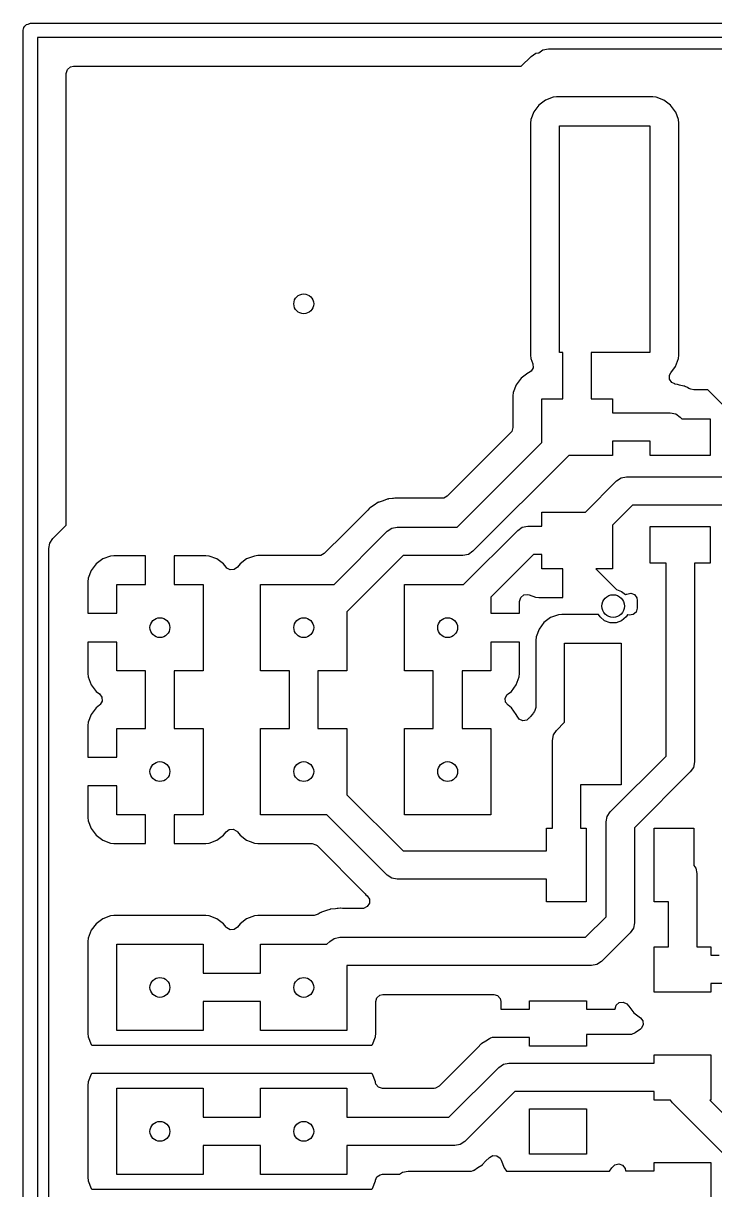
# Model space of a CAD drawing. Extents: x 1.61 to 4.79, y -2.79 to -1.21.
# Drawn here: x 1.605 to 2.086, y -2.016 to -1.205 of the extents above; entities that cross this region are included whole.
import ezdxf

# ---------------------------------------------------------------- set-up
doc = ezdxf.new("R2010")
doc.units = 0
doc.header["$MEASUREMENT"] = 0
doc.layers.add('BLACK', color=7, linetype='CONTINUOUS')

msp = doc.modelspace()

# ---------------------------------------------------------------- linework, layer by layer
at = {"layer": 'BLACK', "linetype": 'CONTINUOUS'}
for p, q in [((1.60552, -1.20796), (1.60621, -1.20716)), ((1.60621, -1.20716), (1.60678, -1.20628)), ((1.60678, -1.20628), (1.6071, -1.20613)), ((1.6071, -1.20613), (1.60734, -1.20586)), ((1.60734, -1.20586), (1.60835, -1.20556)), ((1.60835, -1.20556), (1.6093, -1.20513)), ((1.6093, -1.20513), (1.60966, -1.20518)), ((1.60966, -1.20518), (1.61, -1.20508)), ((1.61, -1.20508), (4.79, -1.20508)), ((1.60508, -1.21), (1.60528, -1.20861)), ((1.60508, -2.79), (1.60508, -1.21)), ((1.60528, -1.20861), (1.60547, -1.20831)), ((1.60547, -1.20831), (1.60552, -1.20796)), ((1.61492, -1.21492), (1.61492, -2.78508)), ((4.78508, -1.21492), (1.61492, -1.21492)), ((1.96332, -1.22549), (1.96623, -1.22354)), ((1.96623, -1.22354), (1.97, -1.2228)), ((1.97, -1.2228), (2.08, -1.2228)), ((2.08, -1.2228), (2.34, -1.2228)), ((1.95114, -1.23494), (1.95804, -1.22804)), ((1.95804, -1.22804), (1.96123, -1.22591)), ((1.96123, -1.22591), (1.96332, -1.22549)), ((1.63494, -1.2399), (1.63573, -1.23722)), ((1.63494, -1.55378), (1.63494, -1.2399)), ((1.63573, -1.23722), (1.63784, -1.23539)), ((1.63784, -1.23539), (1.6399, -1.23494)), ((1.6399, -1.23494), (1.95114, -1.23494)), ((1.96334, -1.26196), (1.95989, -1.26657)), ((1.96794, -1.25851), (1.96334, -1.26196)), ((1.97334, -1.2565), (1.96794, -1.25851)), ((1.96794, -1.25851), (1.96794, -1.25851)), ((1.97572, -1.25624), (1.97334, -1.2565)), ((1.97334, -1.2565), (1.97334, -1.2565)), ((2.04254, -1.25624), (1.97572, -1.25624)), ((1.97572, -1.25624), (1.97572, -1.25624)), ((2.04255, -1.25624), (2.04254, -1.25624)), ((2.04493, -1.2565), (2.04255, -1.25624)), ((2.05032, -1.25851), (2.04493, -1.2565)), ((2.04493, -1.2565), (2.04493, -1.2565)), ((2.05493, -1.26196), (2.05032, -1.25851)), ((2.05032, -1.25851), (2.05032, -1.25851)), ((2.05838, -1.26657), (2.05493, -1.26196)), ((1.95787, -1.27196), (1.95762, -1.27434)), ((1.95989, -1.26657), (1.95787, -1.27196)), ((1.95787, -1.27196), (1.95787, -1.27196)), ((1.95989, -1.26657), (1.95989, -1.26657)), ((2.05851, -1.2669), (2.05838, -1.26657)), ((2.05838, -1.26657), (2.05838, -1.26657)), ((2.05838, -1.26657), (2.05838, -1.26657)), ((2.06039, -1.27196), (2.05851, -1.2669)), ((2.06065, -1.27434), (2.06039, -1.27196)), ((2.06039, -1.27196), (2.06039, -1.27196)), ((1.95762, -1.27434), (1.95762, -1.43566)), ((1.97764, -1.43374), (1.97764, -1.27626)), ((1.97764, -1.27626), (2.04063, -1.27626)), ((2.04063, -1.27626), (2.04063, -1.43374)), ((2.06065, -1.43566), (2.06065, -1.27434)), ((2.06065, -1.27434), (2.06065, -1.27434)), ((1.98016, -1.43374), (1.97764, -1.43374)), ((1.98016, -1.46594), (1.98016, -1.43374)), ((2.04063, -1.43374), (1.99984, -1.43374)), ((1.99984, -1.43374), (1.99984, -1.46594)), ((1.95762, -1.43566), (1.95787, -1.43804)), ((1.95787, -1.43804), (1.95787, -1.43804)), ((1.95787, -1.43804), (1.9592, -1.44159)), ((1.9592, -1.44159), (1.9594, -1.44438)), ((2.05838, -1.44343), (2.06039, -1.43804)), ((2.06039, -1.43804), (2.06065, -1.43566)), ((1.9557, -1.44819), (1.95109, -1.45164)), ((1.95629, -1.44798), (1.9557, -1.44819)), ((1.9557, -1.44819), (1.9557, -1.44819)), ((1.95806, -1.44683), (1.95629, -1.44798)), ((1.9594, -1.44438), (1.95806, -1.44683)), ((2.05422, -1.44959), (2.05504, -1.44789)), ((2.05429, -1.45239), (2.05422, -1.44959)), ((2.05504, -1.44789), (2.05838, -1.44343)), ((1.94764, -1.45625), (1.94563, -1.46165)), ((1.95109, -1.45164), (1.94764, -1.45625)), ((1.94764, -1.45625), (1.94764, -1.45625)), ((2.05586, -1.4547), (2.05429, -1.45239)), ((2.05796, -1.45559), (2.05586, -1.4547)), ((2.05793, -1.4557), (2.05796, -1.45559)), ((2.05821, -1.45577), (2.05793, -1.4557)), ((2.05967, -1.45611), (2.05821, -1.45577)), ((2.05821, -1.45577), (2.05821, -1.45577)), ((2.06119, -1.45647), (2.05967, -1.45611)), ((2.06418, -1.45709), (2.06119, -1.45647)), ((2.06446, -1.45718), (2.06418, -1.45709)), ((2.06474, -1.45728), (2.06446, -1.45718)), ((2.06446, -1.45718), (2.06446, -1.45718)), ((2.06501, -1.45738), (2.06474, -1.45728)), ((2.06474, -1.45728), (2.06474, -1.45728)), ((2.0666, -1.45818), (2.06501, -1.45738)), ((2.06501, -1.45738), (2.06501, -1.45738)), ((2.06501, -1.45738), (2.06501, -1.45738)), ((2.06774, -1.45875), (2.0666, -1.45818)), ((2.06896, -1.45932), (2.06774, -1.45875)), ((1.94563, -1.46165), (1.94537, -1.46403)), ((1.94537, -1.46403), (1.94537, -1.48597)), ((1.94563, -1.46165), (1.94563, -1.46165)), ((1.96539, -1.49632), (1.96539, -1.46594)), ((1.96539, -1.46594), (1.98016, -1.46594)), ((1.99984, -1.46594), (2.01461, -1.46594)), ((2.01461, -1.46594), (2.01461, -1.47579)), ((2.07106, -1.45978), (2.06896, -1.45932)), ((2.08086, -1.45978), (2.07106, -1.45978)), ((2.09516, -1.47408), (2.08086, -1.45978)), ((2.01461, -1.47579), (2.05472, -1.47579)), ((2.05472, -1.47579), (2.05849, -1.47654)), ((2.05849, -1.47654), (2.06168, -1.47867)), ((2.06168, -1.47867), (2.06282, -1.4798)), ((2.06282, -1.4798), (2.08256, -1.4798)), ((2.08256, -1.4798), (2.08256, -1.50539)), ((1.94392, -1.48948), (1.89971, -1.53368)), ((1.94459, -1.48865), (1.94392, -1.48948)), ((1.94537, -1.48597), (1.94459, -1.48865)), ((1.90655, -1.55516), (1.96539, -1.49632)), ((2.04083, -1.49547), (2.01461, -1.49547)), ((2.01461, -1.49547), (2.01461, -1.50531)), ((2.04083, -1.50539), (2.04083, -1.49547)), ((1.98423, -1.50531), (1.91759, -1.57196)), ((2.01461, -1.50531), (1.98423, -1.50531)), ((2.08256, -1.50539), (2.04083, -1.50539)), ((1.99577, -1.54469), (2.01741, -1.52304)), ((2.01741, -1.52304), (2.0206, -1.52091)), ((2.01741, -1.52304), (2.01741, -1.52304)), ((2.0206, -1.52091), (2.02437, -1.52016)), ((2.02437, -1.52016), (2.09516, -1.52016)), ((1.84895, -1.53981), (1.84635, -1.54142)), ((1.85151, -1.53813), (1.84895, -1.53981)), ((1.85176, -1.538), (1.85151, -1.53813)), ((1.85203, -1.53787), (1.85176, -1.538)), ((1.85176, -1.538), (1.85176, -1.538)), ((1.85229, -1.53775), (1.85203, -1.53787)), ((1.85203, -1.53787), (1.85203, -1.53787)), ((1.85519, -1.53679), (1.85229, -1.53775)), ((1.85807, -1.53574), (1.85519, -1.53679)), ((1.85835, -1.53568), (1.85807, -1.53574)), ((1.85864, -1.53561), (1.85835, -1.53568)), ((1.85835, -1.53568), (1.85835, -1.53568)), ((1.85892, -1.53556), (1.85864, -1.53561)), ((1.85864, -1.53561), (1.85864, -1.53561)), ((1.8616, -1.53532), (1.85892, -1.53556)), ((1.86196, -1.53529), (1.8616, -1.53532)), ((1.8624, -1.53524), (1.86196, -1.53529)), ((1.86326, -1.53514), (1.8624, -1.53524)), ((1.86359, -1.53514), (1.86326, -1.53514)), ((1.8638, -1.53513), (1.86359, -1.53514)), ((1.86587, -1.53495), (1.8638, -1.53513)), ((1.86682, -1.53509), (1.86587, -1.53495)), ((1.86754, -1.53514), (1.86682, -1.53509)), ((1.89621, -1.53514), (1.86754, -1.53514)), ((1.89726, -1.53502), (1.89621, -1.53514)), ((1.89971, -1.53368), (1.89726, -1.53502)), ((2.02845, -1.53984), (2.01461, -1.55368)), ((2.09624, -1.53984), (2.02845, -1.53984)), ((1.84358, -1.54419), (1.82844, -1.55933)), ((1.84443, -1.54328), (1.84358, -1.54419)), ((1.84567, -1.54197), (1.84443, -1.54328)), ((1.8459, -1.54178), (1.84567, -1.54197)), ((1.84612, -1.54159), (1.84589, -1.54178)), ((1.84589, -1.54178), (1.8459, -1.54178)), ((1.84613, -1.5416), (1.84612, -1.54159)), ((1.84635, -1.54142), (1.84613, -1.5416)), ((1.96539, -1.55453), (1.96539, -1.54469)), ((1.96539, -1.54469), (1.99577, -1.54469)), ((1.62568, -1.56304), (1.63494, -1.55378)), ((1.85804, -1.55804), (1.86123, -1.55591)), ((1.86123, -1.55591), (1.865, -1.55516)), ((1.865, -1.55516), (1.90655, -1.55516)), ((1.94867, -1.55741), (1.95186, -1.55528)), ((1.95186, -1.55528), (1.95563, -1.55453)), ((1.95563, -1.55453), (1.95563, -1.55453)), ((1.95563, -1.55453), (1.96539, -1.55453)), ((2.01461, -1.55368), (2.01461, -1.58406)), ((2.04083, -1.5802), (2.04083, -1.55461)), ((2.04083, -1.55461), (2.08256, -1.55461)), ((2.08256, -1.55461), (2.08256, -1.5802)), ((1.62354, -1.56623), (1.62568, -1.56304)), ((1.82844, -1.55933), (1.81424, -1.57353)), ((1.82108, -1.595), (1.85804, -1.55804)), ((1.85804, -1.55804), (1.85804, -1.55804)), ((1.91108, -1.595), (1.94867, -1.55741)), ((1.6228, -1.57), (1.62354, -1.56623)), ((1.6228, -1.725), (1.6228, -1.57)), ((1.91759, -1.57196), (1.9144, -1.57409)), ((1.66032, -1.57727), (1.65571, -1.58071)), ((1.6657, -1.57526), (1.66032, -1.57727)), ((1.66032, -1.57727), (1.66032, -1.57727)), ((1.66809, -1.575), (1.6657, -1.57526)), ((1.69, -1.575), (1.66809, -1.575)), ((1.69, -1.595), (1.69, -1.575)), ((1.73191, -1.575), (1.71, -1.575)), ((1.71, -1.575), (1.71, -1.595)), ((1.73429, -1.57526), (1.73191, -1.575)), ((1.73968, -1.57727), (1.73429, -1.57526)), ((1.74429, -1.58071), (1.73968, -1.57727)), ((1.76031, -1.57725), (1.7557, -1.5807)), ((1.7657, -1.57524), (1.76031, -1.57725)), ((1.76031, -1.57725), (1.76031, -1.57725)), ((1.76808, -1.57498), (1.7657, -1.57524)), ((1.7657, -1.57524), (1.7657, -1.57524)), ((1.81073, -1.57498), (1.76808, -1.57498)), ((1.81179, -1.57487), (1.81073, -1.57498)), ((1.81424, -1.57353), (1.81179, -1.57487)), ((1.86908, -1.57484), (1.83, -1.61392)), ((1.91063, -1.57484), (1.86908, -1.57484)), ((1.9144, -1.57409), (1.91063, -1.57484)), ((1.95971, -1.57421), (1.93, -1.60392)), ((1.96539, -1.57421), (1.95971, -1.57421)), ((1.96539, -1.58406), (1.96539, -1.57421)), ((2.05185, -1.5802), (2.04083, -1.5802)), ((2.05185, -1.71423), (2.05185, -1.5802)), ((2.08256, -1.5802), (2.07154, -1.5802)), ((2.07154, -1.5802), (2.07154, -1.71831)), ((1.65227, -1.58532), (1.65026, -1.5907)), ((1.65571, -1.58071), (1.65227, -1.58532)), ((1.65227, -1.58532), (1.65227, -1.58532)), ((1.74602, -1.58302), (1.74429, -1.58071)), ((1.74648, -1.58356), (1.74602, -1.58302)), ((1.74893, -1.5849), (1.74648, -1.58356)), ((1.75172, -1.5847), (1.74893, -1.5849)), ((1.75396, -1.58302), (1.75172, -1.5847)), ((1.7557, -1.5807), (1.75396, -1.58302)), ((1.98, -1.58406), (1.96539, -1.58406)), ((1.98, -1.60406), (1.98, -1.58406)), ((2.01461, -1.58406), (2.00297, -1.58406)), ((2.00297, -1.58406), (2.01742, -1.5985)), ((1.65026, -1.5907), (1.65, -1.59309)), ((1.65, -1.59309), (1.65, -1.615)), ((1.67, -1.615), (1.67, -1.595)), ((1.67, -1.595), (1.69, -1.595)), ((1.71, -1.595), (1.73, -1.595)), ((1.73, -1.595), (1.73, -1.655)), ((1.77, -1.655), (1.77, -1.595)), ((1.77, -1.595), (1.82108, -1.595)), ((1.87, -1.655), (1.87, -1.595)), ((1.87, -1.595), (1.91108, -1.595)), ((1.93, -1.60392), (1.93, -1.615)), ((1.95, -1.6068), (1.95079, -1.60412)), ((1.95079, -1.60412), (1.9529, -1.60229)), ((1.9529, -1.60229), (1.95567, -1.60189)), ((1.95567, -1.60189), (1.95669, -1.60216)), ((1.95669, -1.60216), (1.9611, -1.6038)), ((1.9611, -1.6038), (1.9611, -1.6038)), ((1.9611, -1.6038), (1.96348, -1.60406)), ((1.96348, -1.60406), (1.96348, -1.60406)), ((1.96348, -1.60406), (1.98, -1.60406)), ((2.01742, -1.5985), (2.02091, -1.59977)), ((2.02091, -1.59977), (2.02361, -1.60204)), ((2.02361, -1.60204), (2.02429, -1.60179)), ((2.02429, -1.60179), (2.02449, -1.60168)), ((2.02449, -1.60168), (2.02722, -1.60108)), ((2.02722, -1.60108), (2.02984, -1.60206)), ((2.02984, -1.60206), (2.03152, -1.6043)), ((2.03152, -1.6043), (2.03183, -1.60603)), ((1.95, -1.615), (1.95, -1.6068)), ((2.03183, -1.61145), (2.03104, -1.61414)), ((2.03183, -1.60603), (2.03183, -1.61145)), ((1.65, -1.615), (1.67, -1.615)), ((1.83, -1.61392), (1.83, -1.655)), ((1.93, -1.615), (1.95, -1.615)), ((1.97157, -1.61804), (1.96696, -1.62149)), ((1.97696, -1.61602), (1.97157, -1.61804)), ((1.97157, -1.61804), (1.97157, -1.61804)), ((1.97934, -1.61577), (1.97696, -1.61602)), ((1.97696, -1.61602), (1.97696, -1.61602)), ((2.0049, -1.61577), (1.97934, -1.61577)), ((1.97934, -1.61577), (1.97934, -1.61577)), ((2.00595, -1.61759), (2.0049, -1.61577)), ((2.00909, -1.62023), (2.00595, -1.61759)), ((2.01295, -1.62163), (2.00909, -1.62023)), ((2.02091, -1.62023), (2.01705, -1.62163)), ((2.02405, -1.61759), (2.02091, -1.62023)), ((2.02495, -1.61603), (2.02405, -1.61759)), ((2.02514, -1.6161), (2.02495, -1.61603)), ((2.02616, -1.61636), (2.02514, -1.6161)), ((2.02893, -1.61597), (2.02616, -1.61636)), ((2.03104, -1.61414), (2.02893, -1.61597)), ((1.96351, -1.62609), (1.9615, -1.63149)), ((1.96696, -1.62149), (1.96351, -1.62609)), ((1.96351, -1.62609), (1.96351, -1.62609)), ((2.01705, -1.62163), (2.01295, -1.62163)), ((1.65, -1.635), (1.65, -1.65691)), ((1.67, -1.635), (1.65, -1.635)), ((1.67, -1.655), (1.67, -1.635)), ((1.95, -1.635), (1.93, -1.635)), ((1.93, -1.635), (1.93, -1.655)), ((1.95, -1.65691), (1.95, -1.635)), ((1.9615, -1.63149), (1.96124, -1.63387)), ((1.96124, -1.63387), (1.96124, -1.68049)), ((1.9615, -1.63149), (1.9615, -1.63149)), ((1.98126, -1.69077), (1.98126, -1.63579)), ((1.98126, -1.63579), (2.02063, -1.63579)), ((2.02063, -1.63579), (2.02063, -1.73421)), ((1.65, -1.65691), (1.65026, -1.65929)), ((1.65026, -1.65929), (1.65227, -1.66468)), ((1.69, -1.655), (1.67, -1.655)), ((1.69, -1.695), (1.69, -1.655)), ((1.73, -1.655), (1.71, -1.655)), ((1.71, -1.655), (1.71, -1.695)), ((1.79016, -1.655), (1.77, -1.655)), ((1.79016, -1.695), (1.79016, -1.655)), ((1.83, -1.655), (1.80984, -1.655)), ((1.80984, -1.655), (1.80984, -1.695)), ((1.89, -1.655), (1.87, -1.655)), ((1.89, -1.695), (1.89, -1.655)), ((1.93, -1.655), (1.91, -1.655)), ((1.91, -1.655), (1.91, -1.695)), ((1.94773, -1.66468), (1.94974, -1.65929)), ((1.94974, -1.65929), (1.95, -1.65691)), ((1.95, -1.65691), (1.95, -1.65691)), ((1.65227, -1.66468), (1.65227, -1.66468)), ((1.65227, -1.66468), (1.65571, -1.66929)), ((1.65571, -1.66929), (1.65804, -1.67103)), ((1.94196, -1.67103), (1.94429, -1.66929)), ((1.94429, -1.66929), (1.94773, -1.66468)), ((1.94773, -1.66468), (1.94773, -1.66468)), ((1.65804, -1.67103), (1.65971, -1.67327)), ((1.65991, -1.67605), (1.65857, -1.67851)), ((1.65971, -1.67327), (1.65991, -1.67605)), ((1.94009, -1.67395), (1.94143, -1.67149)), ((1.94029, -1.67673), (1.94009, -1.67395)), ((1.94196, -1.67897), (1.94029, -1.67673)), ((1.94143, -1.67149), (1.94196, -1.67103)), ((1.65227, -1.68532), (1.65026, -1.6907)), ((1.65571, -1.68071), (1.65227, -1.68532)), ((1.65227, -1.68532), (1.65227, -1.68532)), ((1.65804, -1.67897), (1.65571, -1.68071)), ((1.65857, -1.67851), (1.65804, -1.67897)), ((1.94429, -1.68071), (1.94196, -1.67897)), ((1.94773, -1.68532), (1.94429, -1.68071)), ((1.94821, -1.68658), (1.94773, -1.68532)), ((1.94773, -1.68532), (1.94773, -1.68532)), ((1.9591, -1.6849), (1.95748, -1.68683)), ((1.95944, -1.68448), (1.9591, -1.6849)), ((1.96017, -1.68356), (1.95944, -1.68448)), ((1.96045, -1.68317), (1.96017, -1.68356)), ((1.96124, -1.68049), (1.96045, -1.68317)), ((1.65026, -1.6907), (1.65, -1.69309)), ((1.65, -1.69309), (1.65, -1.715)), ((1.94967, -1.68866), (1.94821, -1.68658)), ((1.95224, -1.68977), (1.94967, -1.68866)), ((1.955, -1.68932), (1.95224, -1.68977)), ((1.95676, -1.68774), (1.955, -1.68932)), ((1.95683, -1.68779), (1.95676, -1.68774)), ((1.95697, -1.68762), (1.95683, -1.68779)), ((1.95706, -1.68747), (1.95697, -1.68762)), ((1.95708, -1.68745), (1.95706, -1.68747)), ((1.95716, -1.68732), (1.95708, -1.68745)), ((1.95732, -1.68707), (1.95716, -1.68732)), ((1.95716, -1.68732), (1.95716, -1.68732)), ((1.95748, -1.68683), (1.95732, -1.68707)), ((1.95732, -1.68707), (1.95732, -1.68707)), ((1.97564, -1.69639), (1.98126, -1.69077)), ((1.67, -1.715), (1.67, -1.695)), ((1.67, -1.695), (1.69, -1.695)), ((1.71, -1.695), (1.73, -1.695)), ((1.73, -1.695), (1.73, -1.755)), ((1.77, -1.755), (1.77, -1.695)), ((1.77, -1.695), (1.79016, -1.695)), ((1.80984, -1.695), (1.83, -1.695)), ((1.83, -1.695), (1.83, -1.74108)), ((1.87, -1.755), (1.87, -1.695)), ((1.87, -1.695), (1.89, -1.695)), ((1.91, -1.695), (1.93, -1.695)), ((1.93, -1.695), (1.93, -1.755)), ((1.97276, -1.70335), (1.97351, -1.69958)), ((1.97351, -1.69958), (1.97564, -1.69639)), ((1.97276, -1.76441), (1.97276, -1.70335)), ((1.65, -1.715), (1.67, -1.715)), ((2.01304, -1.75304), (2.05185, -1.71423)), ((1.6228, -1.925), (1.6228, -1.725)), ((2.06865, -1.72527), (2.02984, -1.76408)), ((2.07079, -1.72207), (2.06865, -1.72527)), ((2.07154, -1.71831), (2.07079, -1.72207)), ((2.02063, -1.73421), (1.99244, -1.73421)), ((1.99244, -1.73421), (1.99244, -1.76441)), ((1.65, -1.735), (1.65, -1.75691)), ((1.67, -1.735), (1.65, -1.735)), ((1.67, -1.755), (1.67, -1.735)), ((1.83, -1.74108), (1.86908, -1.78016)), ((1.65, -1.75691), (1.65026, -1.7593)), ((1.69, -1.755), (1.67, -1.755)), ((1.69, -1.775), (1.69, -1.755)), ((1.73, -1.755), (1.71, -1.755)), ((1.71, -1.755), (1.71, -1.775)), ((1.81608, -1.755), (1.77, -1.755)), ((1.85804, -1.79696), (1.81608, -1.755)), ((1.93, -1.755), (1.87, -1.755)), ((2.01016, -1.76), (2.01091, -1.75623)), ((2.01091, -1.75623), (2.01304, -1.75304)), ((1.65026, -1.7593), (1.65227, -1.76468)), ((1.65227, -1.76468), (1.65227, -1.76468)), ((1.65227, -1.76468), (1.65571, -1.76929)), ((1.74602, -1.76698), (1.74825, -1.7653)), ((1.74825, -1.7653), (1.75104, -1.7651)), ((1.75104, -1.7651), (1.7535, -1.76644)), ((1.7535, -1.76644), (1.75396, -1.76698)), ((1.96882, -1.78016), (1.96882, -1.76441)), ((1.96882, -1.76441), (1.97276, -1.76441)), ((1.99244, -1.76441), (1.99638, -1.76441)), ((1.99638, -1.76441), (1.99638, -1.81559)), ((2.01016, -1.82592), (2.01016, -1.76)), ((2.02984, -1.76408), (2.02984, -1.83)), ((2.04362, -1.81559), (2.04362, -1.76441)), ((2.04362, -1.76441), (2.07118, -1.76441)), ((2.07118, -1.76441), (2.07118, -1.79032)), ((1.65571, -1.76929), (1.66032, -1.77273)), ((1.66032, -1.77273), (1.6657, -1.77474)), ((1.6657, -1.77474), (1.66809, -1.775)), ((1.73191, -1.775), (1.73429, -1.77474)), ((1.73429, -1.77474), (1.73968, -1.77273)), ((1.73968, -1.77273), (1.74429, -1.76929)), ((1.73968, -1.77273), (1.73968, -1.77273)), ((1.74429, -1.76929), (1.74602, -1.76698)), ((1.75396, -1.76698), (1.7557, -1.7693)), ((1.7557, -1.7693), (1.76031, -1.77275)), ((1.76031, -1.77275), (1.76031, -1.77275)), ((1.76031, -1.77275), (1.76031, -1.77275)), ((1.76031, -1.77275), (1.76263, -1.77362)), ((1.76263, -1.77362), (1.7657, -1.77476)), ((1.7657, -1.77476), (1.7657, -1.77476)), ((1.7657, -1.77476), (1.76808, -1.77502)), ((1.66809, -1.775), (1.66809, -1.775)), ((1.66809, -1.775), (1.69, -1.775)), ((1.71, -1.775), (1.73191, -1.775)), ((1.73191, -1.775), (1.73191, -1.775)), ((1.76808, -1.77502), (1.76808, -1.77502)), ((1.76808, -1.77502), (1.76809, -1.77502)), ((1.76809, -1.77502), (1.80573, -1.77502)), ((1.80573, -1.77502), (1.80842, -1.77581)), ((1.80842, -1.77581), (1.80924, -1.77647)), ((1.80924, -1.77647), (1.84209, -1.80932)), ((1.86908, -1.78016), (1.96882, -1.78016)), ((2.07118, -1.79032), (2.07239, -1.79213)), ((1.86123, -1.79909), (1.85804, -1.79696)), ((1.85804, -1.79696), (1.85804, -1.79696)), ((1.865, -1.79984), (1.86123, -1.79909)), ((2.07239, -1.79213), (2.07314, -1.7959)), ((2.07314, -1.7959), (2.07314, -1.84675)), ((1.96882, -1.79984), (1.865, -1.79984)), ((1.865, -1.79984), (1.865, -1.79984)), ((1.96882, -1.81559), (1.96882, -1.79984)), ((1.84209, -1.80932), (1.84256, -1.80987)), ((1.84256, -1.80987), (1.84313, -1.81063)), ((1.84313, -1.81063), (1.84402, -1.81138)), ((1.84402, -1.81138), (1.84557, -1.8137)), ((1.84557, -1.8137), (1.84561, -1.8165)), ((1.81151, -1.82313), (1.80994, -1.82416)), ((1.81176, -1.823), (1.81151, -1.82313)), ((1.81203, -1.82287), (1.81176, -1.823)), ((1.81176, -1.823), (1.81176, -1.823)), ((1.81229, -1.82275), (1.81203, -1.82287)), ((1.81203, -1.82287), (1.81203, -1.82287)), ((1.81374, -1.82227), (1.81229, -1.82275)), ((1.81519, -1.82179), (1.81374, -1.82227)), ((1.81587, -1.82154), (1.81519, -1.82179)), ((1.81807, -1.82074), (1.81587, -1.82154)), ((1.81835, -1.82068), (1.81807, -1.82074)), ((1.81864, -1.82061), (1.81835, -1.82068)), ((1.81835, -1.82068), (1.81835, -1.82068)), ((1.81892, -1.82056), (1.81864, -1.82061)), ((1.81864, -1.82061), (1.81864, -1.82061)), ((1.82196, -1.82029), (1.81892, -1.82056)), ((1.82326, -1.82014), (1.82196, -1.82029)), ((1.82359, -1.82014), (1.82326, -1.82014)), ((1.8238, -1.82013), (1.82359, -1.82014)), ((1.82562, -1.81997), (1.8238, -1.82013)), ((1.82587, -1.81995), (1.82562, -1.81997)), ((1.82682, -1.82009), (1.82587, -1.81995)), ((1.82587, -1.81995), (1.82587, -1.81995)), ((1.82754, -1.82014), (1.82682, -1.82009)), ((1.84083, -1.82014), (1.82754, -1.82014)), ((1.84161, -1.82008), (1.84083, -1.82014)), ((1.84414, -1.81887), (1.84161, -1.82008)), ((1.84561, -1.8165), (1.84414, -1.81887)), ((1.99638, -1.81559), (1.96882, -1.81559)), ((2.05346, -1.81559), (2.04362, -1.81559)), ((2.05346, -1.84675), (2.05346, -1.81559)), ((1.6557, -1.8307), (1.65225, -1.83531)), ((1.66031, -1.82725), (1.6557, -1.8307)), ((1.6657, -1.82524), (1.66031, -1.82725)), ((1.66031, -1.82725), (1.66031, -1.82725)), ((1.66808, -1.82498), (1.6657, -1.82524)), ((1.6657, -1.82524), (1.6657, -1.82524)), ((1.66809, -1.82498), (1.66808, -1.82498)), ((1.73191, -1.82498), (1.66809, -1.82498)), ((1.73192, -1.82498), (1.73191, -1.82498)), ((1.7343, -1.82524), (1.73192, -1.82498)), ((1.73969, -1.82725), (1.7343, -1.82524)), ((1.7343, -1.82524), (1.7343, -1.82524)), ((1.7443, -1.8307), (1.73969, -1.82725)), ((1.73969, -1.82725), (1.73969, -1.82725)), ((1.74603, -1.83301), (1.7443, -1.8307)), ((1.7557, -1.8307), (1.75397, -1.83301)), ((1.76031, -1.82725), (1.7557, -1.8307)), ((1.7657, -1.82524), (1.76031, -1.82725)), ((1.76031, -1.82725), (1.76031, -1.82725)), ((1.76808, -1.82498), (1.7657, -1.82524)), ((1.7657, -1.82524), (1.7657, -1.82524)), ((1.80721, -1.82498), (1.76808, -1.82498)), ((1.80726, -1.82498), (1.80721, -1.82498)), ((1.80994, -1.82416), (1.80726, -1.82498)), ((1.99592, -1.84016), (2.01016, -1.82592)), ((2.02984, -1.83), (2.02909, -1.83377)), ((1.65225, -1.83531), (1.65024, -1.8407)), ((1.65225, -1.83531), (1.65225, -1.83531)), ((1.74649, -1.83354), (1.74603, -1.83301)), ((1.74895, -1.83488), (1.74649, -1.83354)), ((1.75173, -1.83468), (1.74895, -1.83488)), ((1.75397, -1.83301), (1.75173, -1.83468)), ((2.02696, -1.83696), (2.00696, -1.85696)), ((2.02909, -1.83377), (2.02696, -1.83696)), ((2.02696, -1.83696), (2.02696, -1.83696)), ((1.65024, -1.8407), (1.64998, -1.84308)), ((1.64998, -1.84308), (1.64998, -1.90692)), ((1.65024, -1.8407), (1.65024, -1.8407)), ((1.67, -1.905), (1.67, -1.845)), ((1.67, -1.845), (1.73, -1.845)), ((1.73, -1.845), (1.73, -1.86516)), ((1.77, -1.86516), (1.77, -1.845)), ((1.77, -1.845), (1.81608, -1.845)), ((1.81608, -1.845), (1.81804, -1.84304)), ((1.81804, -1.84304), (1.82123, -1.84091)), ((1.81804, -1.84304), (1.81804, -1.84304)), ((1.82123, -1.84091), (1.825, -1.84016)), ((1.825, -1.84016), (1.825, -1.84016)), ((1.825, -1.84016), (1.99592, -1.84016)), ((2.0436, -1.87825), (2.0436, -1.84675)), ((2.0436, -1.84675), (2.05346, -1.84675)), ((2.07314, -1.84675), (2.083, -1.84675)), ((2.083, -1.84675), (2.083, -1.85266)), ((2.083, -1.85266), (2.08866, -1.85266)), ((2, -1.85984), (1.83, -1.85984)), ((1.83, -1.85984), (1.83, -1.905)), ((2.00377, -1.85909), (2, -1.85984)), ((2.00696, -1.85696), (2.00377, -1.85909)), ((1.73, -1.86516), (1.77, -1.86516)), ((1.85292, -1.88031), (1.85498, -1.87986)), ((1.85498, -1.87986), (1.93204, -1.87986)), ((1.93204, -1.87986), (1.93472, -1.88065)), ((2.083, -1.87825), (2.0436, -1.87825)), ((2.10893, -1.87234), (2.083, -1.87234)), ((2.083, -1.87234), (2.083, -1.87825)), ((1.77, -1.88484), (1.73, -1.88484)), ((1.73, -1.88484), (1.73, -1.905)), ((1.77, -1.905), (1.77, -1.88484)), ((1.85002, -1.88482), (1.85081, -1.88214)), ((1.85002, -1.90691), (1.85002, -1.88482)), ((1.85081, -1.88214), (1.85292, -1.88031)), ((1.93472, -1.88065), (1.93655, -1.88276)), ((1.93655, -1.88276), (1.937, -1.88482)), ((1.937, -1.88482), (1.937, -1.89)), ((1.957, -1.89), (1.957, -1.88425)), ((1.957, -1.88425), (1.9964, -1.88425)), ((1.9964, -1.88425), (1.9964, -1.89)), ((2.01643, -1.88997), (2.01719, -1.88739)), ((2.01719, -1.88739), (2.0193, -1.88556)), ((2.0193, -1.88556), (2.02207, -1.88516)), ((2.02207, -1.88516), (2.02461, -1.88633)), ((2.02461, -1.88633), (2.02571, -1.8877)), ((2.02571, -1.8877), (2.02585, -1.88794)), ((2.02585, -1.88794), (2.02585, -1.88794)), ((2.02585, -1.88794), (2.02585, -1.88794)), ((2.02585, -1.88794), (2.02585, -1.88794)), ((2.02585, -1.88794), (2.0293, -1.89255)), ((1.937, -1.89), (1.957, -1.89)), ((1.9964, -1.89), (2.0164, -1.89)), ((2.0164, -1.89), (2.01643, -1.88997)), ((2.0293, -1.89255), (2.0293, -1.89255)), ((2.0293, -1.89255), (2.0293, -1.89255)), ((2.0293, -1.89255), (2.03118, -1.89396)), ((2.03118, -1.89396), (2.03394, -1.89603)), ((2.03394, -1.89603), (2.03562, -1.89827)), ((2.03394, -1.90397), (2.03037, -1.90665)), ((2.03448, -1.90351), (2.03394, -1.90397)), ((2.03582, -1.90105), (2.03448, -1.90351)), ((2.03562, -1.89827), (2.03582, -1.90105)), ((1.64998, -1.90692), (1.65024, -1.9093)), ((1.65024, -1.9093), (1.65024, -1.9093)), ((1.65024, -1.9093), (1.65225, -1.91469)), ((1.73, -1.905), (1.67, -1.905)), ((1.83, -1.905), (1.77, -1.905)), ((1.84775, -1.91469), (1.84976, -1.9093)), ((1.84976, -1.9093), (1.84979, -1.90906)), ((1.84979, -1.90906), (1.85002, -1.90692)), ((1.85002, -1.90692), (1.85002, -1.90691)), ((1.92645, -1.91231), (1.92385, -1.91392)), ((1.92901, -1.91063), (1.92645, -1.91231)), ((1.92926, -1.9105), (1.92901, -1.91063)), ((1.92953, -1.91037), (1.92926, -1.9105)), ((1.92926, -1.9105), (1.92926, -1.9105)), ((1.92979, -1.91025), (1.92953, -1.91037)), ((1.92953, -1.91037), (1.92953, -1.91037)), ((1.93103, -1.90984), (1.92979, -1.91025)), ((1.957, -1.90984), (1.93103, -1.90984)), ((1.957, -1.91575), (1.957, -1.90984)), ((2.02739, -1.90764), (1.9964, -1.90764)), ((1.9964, -1.90764), (1.9964, -1.91575)), ((2.02775, -1.90763), (2.02739, -1.90764)), ((2.03037, -1.90665), (2.02775, -1.90763)), ((1.65225, -1.91469), (1.65225, -1.91469)), ((1.65225, -1.91469), (1.6526, -1.91516)), ((1.6526, -1.91516), (1.75053, -1.91516)), ((1.75053, -1.91516), (1.75105, -1.91512)), ((1.75105, -1.91512), (1.75112, -1.91516)), ((1.75112, -1.91516), (1.8474, -1.91516)), ((1.8474, -1.91516), (1.84775, -1.91469)), ((1.84775, -1.91469), (1.84775, -1.91469)), ((1.84775, -1.91469), (1.84775, -1.91469)), ((1.92108, -1.91669), (1.90707, -1.9307)), ((1.9213, -1.91646), (1.92108, -1.91669)), ((1.92317, -1.91447), (1.9213, -1.91646)), ((1.9234, -1.91428), (1.92317, -1.91447)), ((1.92362, -1.91409), (1.92339, -1.91428)), ((1.92339, -1.91428), (1.9234, -1.91428)), ((1.92363, -1.9141), (1.92362, -1.91409)), ((1.92385, -1.91392), (1.92363, -1.9141)), ((1.9964, -1.91575), (1.957, -1.91575)), ((1.6228, -2.025), (1.6228, -1.925)), ((1.93554, -1.93054), (1.93873, -1.92841)), ((1.93873, -1.92841), (1.9425, -1.92766)), ((1.9425, -1.92766), (2.0436, -1.92766)), ((2.0436, -1.92766), (2.0436, -1.92175)), ((2.0436, -1.92175), (2.083, -1.92175)), ((2.083, -1.92175), (2.083, -1.95325)), ((1.65225, -1.93531), (1.65024, -1.9407)), ((1.6526, -1.93484), (1.65225, -1.93531)), ((1.65225, -1.93531), (1.65225, -1.93531)), ((1.74888, -1.93484), (1.6526, -1.93484)), ((1.74895, -1.93488), (1.74888, -1.93484)), ((1.74947, -1.93484), (1.74895, -1.93488)), ((1.8474, -1.93484), (1.74947, -1.93484)), ((1.84775, -1.93531), (1.8474, -1.93484)), ((1.84976, -1.9407), (1.84775, -1.93531)), ((1.84775, -1.93531), (1.84775, -1.93531)), ((1.90707, -1.9307), (1.89408, -1.94368)), ((1.90092, -1.96516), (1.93554, -1.93054)), ((1.93554, -1.93054), (1.93554, -1.93054)), ((1.65024, -1.9407), (1.64998, -1.94308)), ((1.64998, -1.94308), (1.64998, -2.00692)), ((1.65024, -1.9407), (1.65024, -1.9407)), ((1.67, -2.005), (1.67, -1.945)), ((1.67, -1.945), (1.73, -1.945)), ((1.73, -1.945), (1.73, -1.96516)), ((1.77, -1.96516), (1.77, -1.945)), ((1.77, -1.945), (1.83, -1.945)), ((1.83, -1.945), (1.83, -1.96516)), ((1.84976, -1.94071), (1.84976, -1.9407)), ((1.84976, -1.9407), (1.84976, -1.9407)), ((1.84977, -1.94073), (1.84976, -1.94071)), ((1.84983, -1.941), (1.84977, -1.94073)), ((1.84984, -1.941), (1.84983, -1.941)), ((1.85018, -1.94224), (1.84984, -1.941)), ((1.85201, -1.94435), (1.85018, -1.94224)), ((1.8547, -1.94514), (1.85201, -1.94435)), ((1.89163, -1.94502), (1.89058, -1.94514)), ((1.89408, -1.94368), (1.89163, -1.94502)), ((1.89058, -1.94514), (1.8547, -1.94514)), ((1.94658, -1.94734), (1.91196, -1.98196)), ((2.0436, -1.94734), (1.94658, -1.94734)), ((2.0436, -1.95325), (2.0436, -1.94734)), ((1.957, -1.99075), (1.957, -1.95925)), ((1.957, -1.95925), (1.9964, -1.95925)), ((1.9964, -1.95925), (1.9964, -1.99075)), ((2.055, -1.95325), (2.0436, -1.95325)), ((2.05634, -1.95526), (2.055, -1.95325)), ((2.1047, -2.00362), (2.05634, -1.95526)), ((2.083, -1.95325), (2.08217, -1.95325)), ((2.08217, -1.95325), (2.13254, -2.00362)), ((1.73, -1.96516), (1.77, -1.96516)), ((1.83, -1.96516), (1.90092, -1.96516)), ((1.77, -1.98484), (1.73, -1.98484)), ((1.73, -1.98484), (1.73, -2.005)), ((1.77, -2.005), (1.77, -1.98484)), ((1.905, -1.98484), (1.83, -1.98484)), ((1.83, -1.98484), (1.83, -2.005)), ((1.90877, -1.98409), (1.905, -1.98484)), ((1.91196, -1.98196), (1.90877, -1.98409)), ((1.92642, -1.99581), (1.92905, -1.99318)), ((1.92905, -1.99318), (1.9315, -1.99184)), ((1.9315, -1.99184), (1.93429, -1.99204)), ((1.93429, -1.99204), (1.93653, -1.99372)), ((1.9964, -1.99075), (1.957, -1.99075)), ((1.91849, -2.00187), (1.92105, -2.00019)), ((1.92105, -2.00019), (1.92365, -1.99858)), ((1.92365, -1.99858), (1.92387, -1.9984)), ((1.92365, -1.99858), (1.92365, -1.99858)), ((1.92387, -1.9984), (1.92388, -1.99841)), ((1.92388, -1.99841), (1.92411, -1.99822)), ((1.9241, -1.99822), (1.92433, -1.99803)), ((1.92411, -1.99822), (1.9241, -1.99822)), ((1.92433, -1.99803), (1.92642, -1.99581)), ((1.92433, -1.99803), (1.92433, -1.99803)), ((1.93653, -1.99372), (1.9372, -1.99496)), ((1.9372, -1.99496), (1.93925, -2.00044)), ((1.93925, -2.00044), (1.93925, -2.00044)), ((1.93925, -2.00044), (1.94091, -2.00266)), ((2.01249, -2.00266), (2.01415, -2.00044)), ((2.01415, -2.00044), (2.01429, -2.0002)), ((2.01415, -2.00044), (2.01415, -2.00044)), ((2.01429, -2.0002), (2.01626, -1.99822)), ((2.01626, -1.99822), (2.01899, -1.99763)), ((2.01899, -1.99763), (2.02161, -1.9986)), ((2.02161, -1.9986), (2.02329, -2.00084)), ((2.02329, -2.00084), (2.02358, -2.00248)), ((2.0436, -2.0025), (2.0436, -1.99675)), ((2.0436, -1.99675), (2.083, -1.99675)), ((2.083, -1.99675), (2.083, -2.02825)), ((1.64998, -2.00692), (1.65024, -2.0093)), ((1.65024, -2.0093), (1.65024, -2.0093)), ((1.65024, -2.0093), (1.65225, -2.01469)), ((1.73, -2.005), (1.67, -2.005)), ((1.83, -2.005), (1.77, -2.005)), ((1.84775, -2.01469), (1.84976, -2.0093)), ((1.84976, -2.0093), (1.84976, -2.00929)), ((1.84976, -2.00929), (1.84977, -2.00929)), ((1.84976, -2.0093), (1.84976, -2.0093)), ((1.84977, -2.00929), (1.84983, -2.009)), ((1.84983, -2.009), (1.84988, -2.00901)), ((1.84988, -2.00901), (1.85083, -2.00671)), ((1.85083, -2.00671), (1.85313, -2.00512)), ((1.85313, -2.00512), (1.8547, -2.00486)), ((1.8547, -2.00486), (1.86656, -2.00486)), ((1.86656, -2.00486), (1.86873, -2.00341)), ((1.86873, -2.00341), (1.8725, -2.00266)), ((1.8725, -2.00266), (1.8725, -2.00266)), ((1.8725, -2.00266), (1.91647, -2.00266)), ((1.91647, -2.00266), (1.91771, -2.00225)), ((1.91771, -2.00225), (1.91797, -2.00213)), ((1.91771, -2.00225), (1.91771, -2.00225)), ((1.91797, -2.00213), (1.91824, -2.002)), ((1.91797, -2.00213), (1.91797, -2.00213)), ((1.91824, -2.002), (1.91849, -2.00187)), ((1.91824, -2.002), (1.91824, -2.002)), ((1.91849, -2.00187), (1.91849, -2.00187)), ((1.94091, -2.00266), (2.01249, -2.00266)), ((2.02358, -2.00248), (2.0236, -2.0025)), ((2.0236, -2.0025), (2.0436, -2.0025)), ((1.65225, -2.01469), (1.65225, -2.01469)), ((1.65225, -2.01469), (1.6526, -2.01516)), ((1.6526, -2.01516), (1.75053, -2.01516)), ((1.75053, -2.01516), (1.75105, -2.01512)), ((1.75105, -2.01512), (1.75112, -2.01516)), ((1.75112, -2.01516), (1.8474, -2.01516)), ((1.8474, -2.01516), (1.84775, -2.01469)), ((1.84775, -2.01469), (1.84775, -2.01469)), ((1.84775, -2.01469), (1.84775, -2.01469))]:
    msp.add_line(p, q, dxfattribs=at)
at = {"layer": 'BLACK'}
for centre, radius in [((1.8, -1.4), 0.00689), ((2.015, -1.61), 0.00787), ((1.7, -1.625), 0.00689), ((1.8, -1.625), 0.00689), ((1.9, -1.625), 0.00689), ((1.7, -1.725), 0.00689), ((1.8, -1.725), 0.00689), ((1.9, -1.725), 0.00689), ((1.7, -1.875), 0.00689), ((1.8, -1.875), 0.00689), ((1.7, -1.975), 0.00689), ((1.8, -1.975), 0.00689)]:
    msp.add_circle(centre, radius, dxfattribs=at)

doc.saveas('drawing.dxf')
